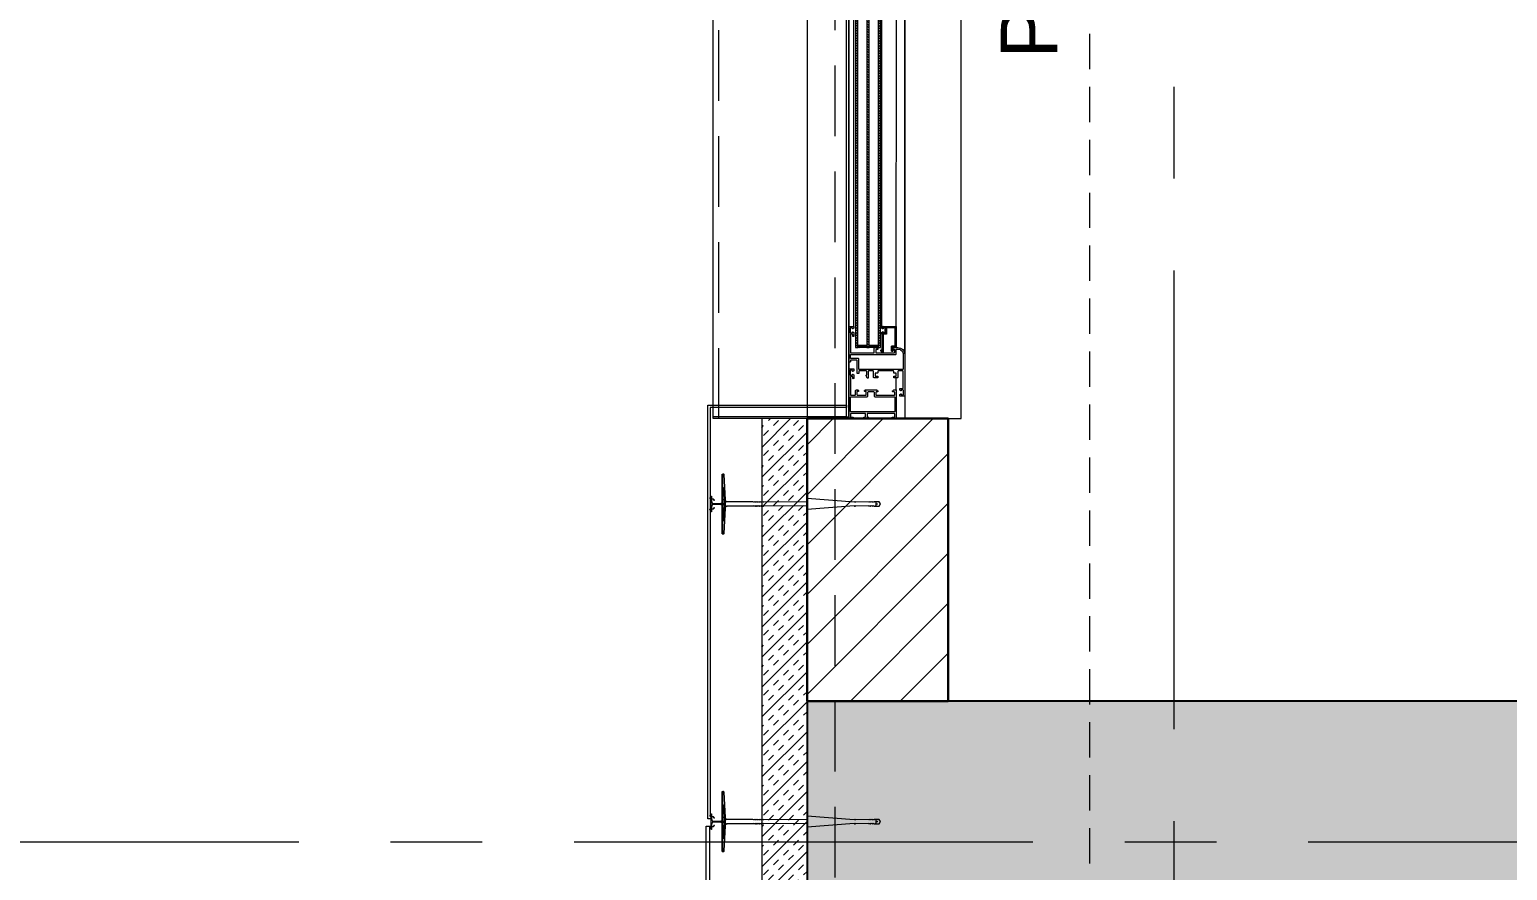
# Model space of a CAD drawing. Header units: centimetres. Extents: x 92587 to 105438, y -55119 to -48334.
# Drawn here: x 94476.5 to 94738.1, y -52827.3 to -52678.5 of the extents above; entities that cross this region are included whole.
import ezdxf

# ---------------------------------------------------------------- set-up
doc = ezdxf.new("R2010")
doc.units = ezdxf.units.CM
doc.header["$LTSCALE"] = 50
doc.header["$MEASUREMENT"] = 0
for name, pattern in [('AUSGEZOGEN', [0]), ('AXES', [2, 1.25, -0.25, 0.25, -0.25]), ('CACHE', [0.375, 0.25, -0.125]), ('CONTINU', [0]), ('CORNER', [20, 0, -20])]:
    doc.linetypes.add(name, pattern=pattern)
doc.layers.get('0').update_dxf_attribs({"color": 8})
for name, color, linetype in [('AXES', 10, 'AXES'), ('BETON COUPE', 3, 'CONTINU'), ('BETON TRAME', 252, 'Continuous'), ('BORD', 5, 'Continuous'), ('TALUS', 2, 'Continuous')]:
    doc.layers.add(name, color=color, linetype=linetype)
for name, color, linetype, lineweight in [('BETON CACHE', 4, 'CACHE', 5), ('CONSOLE ISOL.', 214, 'Continuous', 15), ('EXISTANT BORD', 251, 'Continuous', 60), ('ISOLATION', 252, 'Continuous', 0), ('MACONNERIE COUPE', 7, 'Continuous', 30), ('MACONNERIE HACHURE', 253, 'Continuous', 13), ('WD_Corner', 154, 'Continuous', 5), ('WD_Dowel', 154, 'Continuous', 5), ('WD_Text_Legende', 154, 'AUSGEZOGEN', 5), ('WINDOWS', 21, 'Continuous', 5)]:
    doc.layers.add(name, color=color, linetype=linetype, lineweight=lineweight)
doc.layers.add('WD_Assist1', color=6, linetype='CORNER', lineweight=0, plot=False)
doc.styles.add('GENERATED_STYLE_1', font='arial.ttf')
doc.styles.add('RS_TXT_50', font='arial.ttf', dxfattribs={"height": 12.5})
doc.dimstyles.new('RS_50CM_LINEAIRE', dxfattribs={"dimscale": 5, "dimtxt": 12.5, "dimasz": 1.5, "dimexe": 1, "dimexo": 2.5, "dimgap": 1, "dimtad": 1, "dimdec": 1, "dimrnd": 0.5, "dimdsep": 46, "dimtxsty": 'RS_TXT_50', "dimblk1": 'ARCHTICK', "dimblk2": 'ARCHTICK', "dimsah": 1, "dimcen": 2.5, "dimdle": 1, "dimclrt": 4, "dimadec": 0, "dimazin": 2, "dimtfac": 1, "dimtdec": 1, "dimtix": 1, "dimtmove": 2, "dimatfit": 3, "dimfxl": 1, "dimtolj": 1, "dimtzin": 0, "dimarcsym": 0})

# ---------------------------------------------------------------- blocks, each defined once
blk = doc.blocks.new('A$C1cd8c289')
at = {"layer": 'AXES', "lineweight": 5, "ltscale": 1.3}
for p, q in [((-30, -4150), (-30, -1058.41)), ((3195, -1960), (-1985, -1960))]:
    blk.add_line(p, q, dxfattribs=at)
blk = doc.blocks.new('DRITARE POS 2')
at = {"layer": 'WINDOWS'}
h = blk.add_hatch(dxfattribs=at)
h.set_pattern_fill('ANSI31', color=140, scale=2.5, angle=450)
h.set_pattern_definition([(135, (-46708.9128, -43852.52553), (-0.2209708691, -0.2209708691), [])])
h.paths.add_polyline_path([(-8.71, -100.09), (-8.71, -167.42), (-8.31, -167.42), (-8.31, -100.09)])
h.paths.add_polyline_path([(-6.71, -100.09), (-6.71, -167.42), (-6.31, -167.42), (-6.31, -100.09)])
h.paths.add_polyline_path([(-4.71, -100.09), (-4.71, -167.42), (-4.31, -167.42), (-4.31, -100.09)])
at = {"layer": 'WINDOWS', "transparency": 33554559}
h = blk.add_hatch(dxfattribs=at)
h.set_pattern_fill('ANSI31', color=140, angle=450)
h.set_pattern_definition([(135, (-46708.90849, -43869.52553), (-0.08838834765, -0.08838834765), [])])
h.paths.add_polyline_path([(-6.71, -167.42), (-8.31, -167.42), (-8.31, -167.02), (-6.71, -167.02)])
h.paths.add_polyline_path([(-4.71, -167.42), (-6.31, -167.42), (-6.31, -167.02), (-4.71, -167.02)])
h.paths.add_polyline_path([(-6.71, -100.49), (-8.31, -100.49), (-8.31, -100.09), (-6.71, -100.09)])
h.paths.add_polyline_path([(-4.71, -100.49), (-6.31, -100.49), (-6.31, -100.09), (-4.71, -100.09)])
h = blk.add_hatch(dxfattribs=at)
h.set_pattern_fill('ANSI31', color=256, angle=450)
h.set_pattern_definition([(135, (-46708.71279, -43862.46996), (-0.08838834765, -0.08838834765), [])])
h.paths.add_polyline_path([(-1.72, -167.05, -0.414214), (-1.81, -167.14), (-2.28, -167.14, 0.414214), (-2.37, -167.23), (-2.37, -167.97, 1.835735), (-2.15, -167.82), (-2.15, -167.36), (-1.74, -167.36), (-1.5, -167.42), (-1.5, -163.74, 0.414214), (-1.55, -163.69), (-4.06, -163.69, 0.414214), (-4.12, -163.74), (-4.12, -163.95, 0.250765), (-4.09, -163.99), (-3.92, -164.12, 0.599022), (-3.84, -164.08), (-3.84, -163.95), (-3.46, -163.95), (-3.46, -164.81), (-3.84, -164.81), (-3.84, -164.67, 0.649779), (-3.93, -164.63), (-4.1, -164.76, 0.212283), (-4.12, -164.81), (-4.12, -165.01, 0.414214), (-4.06, -165.07), (-4.02, -165.07), (-4.02, -167.81), (-4.15, -167.81, 0.603122), (-4.23, -167.96), (-3.99, -168.31, 0.737396), (-3.82, -168.26), (-3.82, -165.07), (-3.31, -165.07, 0.414214), (-3.22, -164.97), (-3.22, -163.91), (-1.81, -163.91, -0.414214), (-1.72, -164)])
at = {"layer": 'WINDOWS', "color": 165, "linetype": 'CACHE'}
blk.add_line((-32.9, -180), (-32.9, 0), dxfattribs=at)
at = {"layer": 'WINDOWS'}
for p, q in [((-0.01, -168.52), (0, -98.92)), ((-9.89, -163.72), (-9.89, -103.78)), ((-9, -163.74), (-9, -103.78)), ((-4.11, -103.78), (-4.12, -163.74)), ((-1.5, -163.74), (-1.49, -103.78)), ((-9.9, -171.27), (-9.9, -169.89)), ((-1.5, -175.01), (-1.5, -172.75))]:
    blk.add_line(p, q, dxfattribs=at)
at = {"layer": 'WINDOWS', "color": 165}
for points in [[(-9.9, 0), (-9.9, -180), (-33.9, -180), (-33.9, 0)], [(-10.3, -179.6), (-10.3, -0.4), (-9.9, 0), (-9.9, -180)], [(0, 0), (0, -180), (10, -180), (10, 0)], [(-9.9, -180), (-33.9, -180), (-33.9, -179.6), (-10.3, -179.6)]]:
    blk.add_lwpolyline(points, close=True, dxfattribs=at)
at = {"layer": 'WINDOWS'}
for points in [[(-9.9, -180), (-9.9, 0), (0, 0), (0, -180)], [(-1.78, -178.73), (-1.83, -178.79), (-9.56, -178.79), (-9.62, -178.73), (-9.62, -176.19), (-9.56, -176.14), (-6.63, -176.14), (-6.54, -176.04), (-6.54, -175.3), (-6.44, -175.2), (-5.51, -175.2), (-5.42, -175.3), (-5.42, -176.04), (-5.32, -176.14), (-1.83, -176.14), (-1.78, -176.19)]]:
    blk.add_lwpolyline(points, close=True, dxfattribs=at)
at = {"layer": 'WINDOWS', "color": 140}
for points in [[(-8.71, -100.09), (-8.71, -167.42), (-8.31, -167.42), (-8.31, -100.09)], [(-6.71, -100.09), (-6.71, -167.42), (-6.31, -167.42), (-6.31, -100.09)], [(-4.71, -100.09), (-4.71, -167.42), (-4.31, -167.42), (-4.31, -100.09)], [(-6.71, -167.42), (-8.31, -167.42), (-8.31, -167.02), (-6.71, -167.02)], [(-4.71, -167.42), (-6.31, -167.42), (-6.31, -167.02), (-4.71, -167.02)]]:
    blk.add_lwpolyline(points, close=True, dxfattribs=at)
at = {"layer": 'WINDOWS'}
for points in [[(0, -175.99, -0.414214), (-0.06, -176.04), (-0.84, -176.04, -0.414214), (-0.9, -175.99), (-0.9, -175.78, -0.250765), (-0.88, -175.73), (-0.71, -175.6, -0.599022), (-0.62, -175.65), (-0.62, -175.74, 0.414214), (-0.56, -175.8), (-0.3, -175.8, 0.414214), (-0.25, -175.74), (-0.25, -174.96, 0.414214), (-0.3, -174.9), (-0.56, -174.9, 0.414214), (-0.62, -174.96), (-0.62, -175.05, -0.599022), (-0.71, -175.1), (-0.88, -174.97, -0.250765), (-0.9, -174.92), (-0.9, -174.72, -0.414214), (-0.84, -174.66), (-0.34, -174.66, 0.414214), (-0.28, -174.61), (-0.28, -171.66, 0.414214), (-0.38, -171.56), (-1.12, -171.56, 0.414214), (-1.22, -171.66), (-1.22, -172.68, -0.414214), (-1.31, -172.78), (-1.87, -172.78, -0.414214), (-1.96, -172.68), (-1.96, -172.55, -0.414214), (-1.91, -172.5), (-1.55, -172.5, 0.414214), (-1.5, -172.44), (-1.5, -171.99, 0.414214), (-1.55, -171.94), (-1.91, -171.94, -0.414214), (-1.96, -171.88), (-1.96, -171.62, 0.414214), (-2.02, -171.56), (-4.71, -171.56, 0.414214), (-4.76, -171.62), (-4.76, -171.88, -0.414214), (-4.82, -171.94), (-5.17, -171.94, 0.414214), (-5.23, -171.99), (-5.23, -172.44, 0.414214), (-5.17, -172.5), (-4.82, -172.5, -0.414214), (-4.76, -172.55), (-4.76, -172.68, -0.414214), (-4.86, -172.78), (-5.42, -172.78, -0.414214), (-5.51, -172.68), (-5.51, -171.66, 0.414214), (-5.6, -171.56), (-6.39, -171.56, 0.414214), (-6.48, -171.66), (-6.48, -172.78, -0.809546), (-6.66, -172.81), (-6.85, -172.39, -0.543142), (-6.8, -172.31, 0.414214), (-6.74, -172.25), (-6.74, -171.66, 0.414214), (-6.84, -171.56), (-8.07, -171.56, 0.414214), (-8.12, -171.62), (-8.12, -171.97, -0.414214), (-8.18, -172.03), (-8.35, -172.03, -0.414214), (-8.4, -171.97), (-8.4, -169.75, 0.414214), (-8.5, -169.66), (-9.56, -169.66, 0.414214), (-9.62, -169.71), (-9.62, -169.92, -0.414214), (-9.67, -169.98), (-9.84, -169.98, -0.414214), (-9.9, -169.92), (-9.9, -163.74, -0.414214), (-9.84, -163.69), (-9.06, -163.69, -0.414214), (-9, -163.74), (-9, -163.95, -0.250765), (-9.03, -163.99), (-9.19, -164.12, -0.599022), (-9.28, -164.08), (-9.28, -163.98, 0.414214), (-9.34, -163.93), (-9.6, -163.93, 0.414214), (-9.65, -163.98), (-9.65, -164.77, 0.414214), (-9.6, -164.82), (-9.34, -164.82, 0.414214), (-9.28, -164.77), (-9.28, -164.67, -0.599022), (-9.19, -164.63), (-9.03, -164.76, -0.250765), (-9, -164.81), (-9, -165.38, -0.414214), (-9.06, -165.44), (-9.15, -165.44, -0.414214), (-9.21, -165.38), (-9.21, -165.12, 0.414214), (-9.26, -165.07), (-9.56, -165.07, 0.414214), (-9.62, -165.12), (-9.62, -168.3, 0.414214), (-9.56, -168.35), (-5.47, -168.35, 0.414214), (-5.42, -168.3), (-5.42, -167.47, -0.414214), (-5.36, -167.42), (-4.97, -167.42, -0.198912), (-4.93, -167.44), (-4.78, -167.59, -0.198912), (-4.76, -167.63), (-4.76, -167.7, -0.414214), (-4.82, -167.75), (-5.04, -167.75, 0.414214), (-5.14, -167.85), (-5.14, -168.26, 0.414214), (-5.04, -168.35), (-1.87, -168.35, 0.414214), (-1.78, -168.26), (-1.78, -167.85, 0.414214), (-1.87, -167.75), (-2.09, -167.75, -0.414214), (-2.15, -167.7), (-2.15, -167.63, -0.198912), (-2.13, -167.59), (-1.98, -167.44, -0.198912), (-1.94, -167.42), (-1.22, -167.42, -0.414214), (0, -168.63)], [(-1.74, -167.36), (-2.09, -167.36, 0.414214), (-2.15, -167.42), (-2.15, -167.79, 0.247394), (-2.13, -167.84, -1.657435), (-2.37, -167.97), (-2.37, -167.23, -0.414214), (-2.28, -167.14), (-1.81, -167.14, 0.414214), (-1.72, -167.05), (-1.72, -164, 0.414214), (-1.81, -163.91), (-3.16, -163.91, 0.414214), (-3.22, -163.97), (-3.22, -164.97, -0.414214), (-3.31, -165.07), (-3.76, -165.07, 0.414214), (-3.82, -165.12), (-3.82, -168.26, -0.737396), (-3.99, -168.31), (-4.23, -167.96, -0.603122), (-4.15, -167.81), (-4.08, -167.81, 0.414214), (-4.02, -167.75), (-4.02, -165.07), (-4.06, -165.07, -0.414214), (-4.12, -165.01), (-4.12, -164.81, -0.250765), (-4.09, -164.76), (-3.92, -164.63, -0.599022), (-3.84, -164.67), (-3.84, -164.75, 0.414214), (-3.78, -164.81), (-3.52, -164.81, 0.414214), (-3.46, -164.75), (-3.46, -164, 0.414214), (-3.52, -163.95), (-3.78, -163.95, 0.414214), (-3.84, -164), (-3.84, -164.08, -0.599022), (-3.92, -164.12), (-4.09, -163.99, -0.250765), (-4.12, -163.95), (-4.12, -163.74, -0.414214), (-4.06, -163.69), (-1.55, -163.69, -0.414214), (-1.5, -163.74), (-1.5, -167.36), (-1.5, -167.42), (-1.74, -167.42)], [(-1.5, -167.79, -0.414214), (-1.4, -167.7), (-1.18, -167.7), (-1.18, -167.7, -0.414214), (-0.28, -168.63), (-0.28, -171.23, -0.414214), (-0.34, -171.28), (-8.07, -171.28, -0.414214), (-8.12, -171.23), (-8.12, -169.47, 0.414214), (-8.22, -169.38), (-9.52, -169.38, -0.414214), (-9.62, -169.29), (-9.62, -168.73, -0.414214), (-9.52, -168.63), (-1.59, -168.63, 0.414214), (-1.5, -168.54)], [(-7.08, -175), (-7.02, -174.94, -0.198912), (-6.98, -174.92), (-4.97, -174.92, -0.198912), (-4.93, -174.94), (-4.78, -175.09, -0.198912), (-4.76, -175.13), (-4.76, -175.2, -0.414214), (-4.82, -175.26), (-5.01, -175.26, 0.340481), (-5.14, -175.35), (-5.14, -175.76, 0.414214), (-5.04, -175.86), (-1.87, -175.86, 0.414214), (-1.78, -175.76), (-1.78, -175.35, 0.414214), (-1.87, -175.26), (-2.09, -175.26, -0.414214), (-2.15, -175.2), (-2.15, -175.13, -0.198912), (-2.13, -175.09), (-1.98, -174.94, -0.198912), (-1.94, -174.92), (-1.55, -174.92, -0.414214), (-1.5, -174.98), (-1.5, -179.94, -0.414214), (-1.55, -180), (-2.13, -180, -0.322823), (-2.19, -179.96), (-2.24, -179.79, -0.511918), (-2.19, -179.72), (-1.87, -179.72, 0.414214), (-1.78, -179.63), (-1.78, -179.16, 0.414214), (-1.87, -179.07), (-6.57, -179.07, 0.414214), (-6.67, -179.16), (-6.67, -179.63, 0.414214), (-6.57, -179.72), (-6.44, -179.72, -0.511918), (-6.39, -179.79), (-6.45, -179.96, -0.322823), (-6.5, -180), (-7.12, -180, -0.322823), (-7.17, -179.96), (-7.23, -179.79, -0.511918), (-7.17, -179.72), (-7.04, -179.72, 0.414214), (-6.95, -179.63), (-6.95, -179.16, 0.414214), (-7.04, -179.07), (-9.52, -179.07, 0.414214), (-9.62, -179.16), (-9.62, -179.63, 0.414214), (-9.52, -179.72), (-9.21, -179.72, -0.511918), (-9.15, -179.79), (-9.21, -179.96, -0.322823), (-9.26, -180), (-9.84, -180, -0.414214), (-9.9, -179.94), (-9.9, -171.25, -0.414214), (-9.84, -171.19), (-9.06, -171.19, -0.414214), (-9, -171.25), (-9, -171.49, -0.250765), (-9.03, -171.53), (-9.19, -171.65, -0.599022), (-9.28, -171.6), (-9.28, -171.49, 0.414214), (-9.34, -171.43), (-9.6, -171.43, 0.414214), (-9.65, -171.49), (-9.65, -172.27, 0.414214), (-9.6, -172.33), (-9.34, -172.33, 0.414214), (-9.28, -172.27), (-9.28, -172.2, -0.599022), (-9.19, -172.15), (-9.03, -172.26, -0.250765), (-9, -172.31), (-9, -172.84, -1), (-9.21, -172.84), (-9.21, -172.63, 0.414214), (-9.26, -172.57), (-9.56, -172.57, 0.414214), (-9.62, -172.63), (-9.62, -175.8, 0.414214), (-9.56, -175.86), (-8.83, -175.86, 0.414214), (-8.74, -175.76), (-8.74, -175.11, -0.414214), (-8.55, -174.92), (-8.3, -174.92, -0.198912), (-8.26, -174.94), (-8.2, -175, -0.198912), (-8.18, -175.04), (-8.18, -175.15, -0.414214), (-8.24, -175.2), (-8.4, -175.2, 0.414214), (-8.46, -175.26), (-8.46, -175.76, 0.414214), (-8.37, -175.86), (-6.91, -175.86, 0.414214), (-6.82, -175.76), (-6.82, -175.26, 0.414214), (-6.87, -175.2), (-7.04, -175.2, -0.414214), (-7.1, -175.15), (-7.1, -175.04, -0.198912)]]:
    blk.add_lwpolyline(points, format="xyb", close=True, dxfattribs=at)
at = {"layer": 'WINDOWS', "color": 165, "insert": (27.15, -116.22), "char_height": 10, "attachment_point": 7, "rotation": 90, "style": 'GENERATED_STYLE_1'}
blk.add_mtext('\\A1;\\pxt0;P{\\H0.6x;neto}= 0', dxfattribs=at)
blk = doc.blocks.new('ankeri')
at = {"layer": 'WD_Assist1'}
for p, q in [((-2.22, 5.3), (-2.32, 5.2)), ((-2, 5.3), (-2.22, 5.3)), ((-2, -5.3), (-2, 5.3)), ((-2.32, 5.2), (-2.54, 0.59)), ((-29.75, 0.39), (-30, 0)), ((-30, 0), (-29.75, -0.39)), ((-2.76, 0.39), (-29.75, 0.39)), ((-2.54, 0.59), (-2.76, 0.39)), ((-29.75, -0.39), (-2.76, -0.39)), ((-2.76, -0.39), (-2.54, -0.59)), ((-2.54, -0.59), (-2.32, -5.2)), ((-2.32, -5.2), (-2.22, -5.3)), ((-2.22, -5.3), (-2, -5.3))]:
    blk.add_line(p, q, dxfattribs=at)
at = {"layer": 'WD_Corner', "lineweight": 5}
blk.add_lwpolyline([(-2, 0.1), (-1.85, 0.1, -1), (-1.75, 0.1), (-0.25, 0.1, 0.185242), (-0.1, 0.55), (-0.1, 0.72), (-0.15, 0.73), (-0.15, 0.74), (-0.1, 0.75), (-0.1, 0.85), (-0.3, 0.85), (-0.3, 0.8), (-0.32, 0.8), (-0.33, 0.85), (-0.38, 0.85), (-0.5, 0.73), (-0.47, 0.68), (-0.48, 0.68), (-0.53, 0.7), (-0.54, 0.69), (-0.51, 0.65), (-0.54, 0.62), (-0.61, 0.69), (-0.4, 0.9), (-0.1, 0.9), (-0.1, 1.4), (0, 1.4), (0.05, 1.2), (0, 1.2), (0.05, 1.1), (0, 1.1), (0.25, 1), (0, 1), (0, -1), (0.25, -1), (0, -1.1), (0.05, -1.1), (0, -1.2), (0.05, -1.2), (0, -1.4), (-0.1, -1.4), (-0.1, -0.9), (-0.4, -0.9), (-0.61, -0.69), (-0.54, -0.62), (-0.51, -0.65), (-0.54, -0.69), (-0.53, -0.7), (-0.48, -0.68), (-0.47, -0.68), (-0.5, -0.73), (-0.38, -0.85), (-0.33, -0.85), (-0.32, -0.8), (-0.3, -0.8), (-0.3, -0.85), (-0.1, -0.85), (-0.1, -0.75), (-0.15, -0.74), (-0.15, -0.73), (-0.1, -0.72), (-0.1, -0.55, 0.185242), (-0.25, -0.1), (-1.75, -0.1, -1), (-1.85, -0.1), (-2, -0.1)], format="xyb", close=True, dxfattribs=at)
at = {"layer": 'WD_Dowel'}
for p, q in [((-2, 5.3), (-2.22, 5.3)), ((-2.11, 5.3), (-2.11, -5.3)), ((-2, 5.3), (-2, -5.3)), ((-2.32, 5.2), (-2.54, 0.74)), ((-2.11, 2.94), (-2.32, 2.94)), ((-2.32, 2.94), (-2.32, 0.74)), ((-29.75, 0.39), (-30, 0)), ((-30, 0), (-29.75, -0.39)), ((-28.88, 0.39), (-29.75, 0.39)), ((-29.47, 0.05), (-29.25, 0.09)), ((-29.47, 0.05), (-29.47, -0.05)), ((-29.25, 0.29), (-29.04, 0.37)), ((-29.25, 0.29), (-29.25, -0.29)), ((-28.88, 0.39), (-29.04, 0.34)), ((-29.04, 0.34), (-29.04, 0.37)), ((-28.82, 0.39), (-28.88, 0.39)), ((-28.82, 0.39), (-28.82, 0.34)), ((-28.82, 0.34), (-28.66, 0.39)), ((-28.61, 0.39), (-28.66, 0.39)), ((-28.61, 0.39), (-28.66, 0.39)), ((-28.61, 0.39), (-28.61, 0.34)), ((-28.61, 0.34), (-28.44, 0.39)), ((-28.39, 0.39), (-28.44, 0.39)), ((-28.39, 0.39), (-28.39, 0.34)), ((-28.39, 0.34), (-28.23, 0.39)), ((-28.17, 0.39), (-28.23, 0.39)), ((-28.17, 0.39), (-28.17, 0.34)), ((-28.17, 0.34), (-28.01, 0.39)), ((-27.96, 0.39), (-28.01, 0.39)), ((-27.96, 0.39), (-27.96, 0.34)), ((-27.96, 0.34), (-25.61, 0.39)), ((-25.56, 0.39), (-25.61, 0.39)), ((-25.56, 0.39), (-25.56, 0.34)), ((-25.56, 0.34), (-25.4, 0.39)), ((-25.34, 0.39), (-25.4, 0.39)), ((-25.34, 0.34), (-17.05, 0.99)), ((-25.34, 0.39), (-25.34, 0.34)), ((-17, 0.99), (-17.05, 0.99)), ((-17, 0.99), (-17, 0.34)), ((-17, 0.34), (-9.36, 0.39)), ((-9.3, 0.39), (-9.36, 0.39)), ((-9.3, 0.39), (-9.3, 0.34)), ((-9.3, 0.34), (-9.14, 0.39)), ((-9.09, 0.39), (-9.14, 0.39)), ((-9.09, 0.39), (-9.09, 0.34)), ((-9.09, 0.34), (-8.93, 0.39)), ((-8.87, 0.39), (-8.93, 0.39)), ((-8.87, 0.39), (-8.87, 0.34)), ((-8.87, 0.34), (-8.71, 0.39)), ((-8.66, 0.39), (-8.71, 0.39)), ((-8.66, 0.39), (-8.66, 0.34)), ((-8.66, 0.34), (-8.5, 0.39)), ((-8.44, 0.39), (-8.5, 0.39)), ((-8.44, 0.39), (-8.44, 0.34)), ((-8.44, 0.34), (-8.28, 0.39)), ((-8.23, 0.39), (-8.28, 0.39)), ((-8.23, 0.39), (-8.23, 0.34)), ((-8.23, 0.34), (-8.06, 0.39)), ((-8.01, 0.39), (-8.06, 0.39)), ((-8.01, 0.39), (-8.01, 0.34)), ((-8.01, 0.34), (-7.85, 0.39)), ((-7.79, 0.39), (-7.85, 0.39)), ((-7.79, 0.39), (-7.79, 0.34)), ((-7.79, 0.34), (-7.63, 0.39)), ((-7.58, 0.39), (-7.63, 0.39)), ((-7.58, 0.39), (-7.58, 0.34)), ((-7.58, 0.34), (-7.42, 0.39)), ((-7.42, 0.39), (-2.76, 0.39)), ((-2.54, 0.74), (-2.54, -0.74)), ((-2.54, 0.74), (-2.11, 0.74)), ((-2.11, 0.1), (-2.54, 0.1)), ((-2.32, 0.1), (-2.32, 0.74)), ((-29.75, -0.39), (-28.88, -0.39)), ((-29.25, -0.1), (-29.47, -0.05)), ((-29.25, -0.29), (-29.04, -0.37)), ((-29.04, -0.37), (-29.04, -0.34)), ((-29.04, -0.34), (-28.88, -0.39)), ((-28.82, -0.39), (-28.88, -0.39)), ((-28.82, -0.39), (-28.82, -0.34)), ((-28.82, -0.34), (-28.66, -0.39)), ((-28.61, -0.39), (-28.66, -0.39)), ((-28.61, -0.39), (-28.61, -0.34)), ((-28.61, -0.34), (-28.44, -0.39)), ((-28.39, -0.39), (-28.44, -0.39)), ((-28.39, -0.39), (-28.39, -0.34)), ((-28.39, -0.34), (-28.23, -0.39)), ((-28.17, -0.39), (-28.23, -0.39)), ((-28.17, -0.39), (-28.17, -0.34)), ((-28.17, -0.34), (-28.01, -0.39)), ((-27.96, -0.39), (-28.01, -0.39)), ((-27.96, -0.39), (-27.96, -0.34)), ((-27.96, -0.34), (-25.61, -0.39)), ((-25.56, -0.39), (-25.61, -0.39)), ((-25.56, -0.39), (-25.56, -0.34)), ((-25.56, -0.34), (-25.4, -0.39)), ((-25.34, -0.39), (-25.4, -0.39)), ((-25.34, -0.39), (-25.34, -0.34)), ((-25.34, -0.34), (-17.05, -0.99)), ((-17, -0.99), (-17.05, -0.99)), ((-17, -0.99), (-17, -0.34)), ((-17, -0.34), (-9.36, -0.39)), ((-9.3, -0.39), (-9.36, -0.39)), ((-9.3, -0.39), (-9.3, -0.34)), ((-9.3, -0.34), (-9.14, -0.39)), ((-9.09, -0.39), (-9.14, -0.39)), ((-9.09, -0.39), (-9.09, -0.34)), ((-9.09, -0.34), (-8.93, -0.39)), ((-8.87, -0.39), (-8.93, -0.39)), ((-8.87, -0.39), (-8.87, -0.34)), ((-8.87, -0.34), (-8.71, -0.39)), ((-8.66, -0.39), (-8.71, -0.39)), ((-8.66, -0.39), (-8.66, -0.34)), ((-8.66, -0.34), (-8.5, -0.39)), ((-8.44, -0.39), (-8.5, -0.39)), ((-8.44, -0.39), (-8.44, -0.34)), ((-8.44, -0.34), (-8.28, -0.39)), ((-8.23, -0.39), (-8.28, -0.39)), ((-8.23, -0.39), (-8.23, -0.34)), ((-8.23, -0.34), (-8.06, -0.39)), ((-8.01, -0.39), (-8.06, -0.39)), ((-8.01, -0.39), (-8.01, -0.34)), ((-8.01, -0.34), (-7.85, -0.39)), ((-7.79, -0.39), (-7.85, -0.39)), ((-7.79, -0.39), (-7.79, -0.34)), ((-7.79, -0.34), (-7.63, -0.39)), ((-7.58, -0.39), (-7.63, -0.39)), ((-7.58, -0.39), (-7.58, -0.34)), ((-7.58, -0.34), (-7.42, -0.39)), ((-7.42, -0.39), (-2.76, -0.39)), ((-2.11, -0.1), (-2.54, -0.1)), ((-2.54, -0.74), (-2.11, -0.74)), ((-2.54, -0.74), (-2.32, -5.2)), ((-2.32, -0.74), (-2.32, -0.1)), ((-2.22, -2.94), (-2.32, -0.74)), ((-2.11, -2.94), (-2.22, -2.94)), ((-2, -5.3), (-2.22, -5.3))]:
    blk.add_line(p, q, dxfattribs=at)
for centre, major_axis, start_param, end_param in [((-2.22, 5.2), (0.108, 0), 1.570796, 3.141593), ((-2.76, 0.59), (0.216, 0), -1.570795, 0), ((-2.76, -0.59), (-0.216, 0), 3.141593, 4.712389), ((-2.22, -5.2), (0.108, 0), 3.141593, 4.712389)]:
    blk.add_ellipse(centre, major_axis=major_axis, ratio=0.909091, start_param=start_param, end_param=end_param, dxfattribs=at)
blk = doc.blocks.new('_ArchTick')
at = {"color": 0, "linetype": 'ByBlock', "const_width": 0.15}
blk.add_lwpolyline([(-0.5, -0.5), (0.5, 0.5)], dxfattribs=at)
blk = doc.blocks.new('*D2862')
at = {"layer": 'Defpoints', "color": 0, "ltscale": 0.5, "transparency": 16777216}
for p in [(94972.14, -52495.36), (94614.11, -52797.36), (94972.14, -52895.71)]:
    blk.add_point(p, dxfattribs=at)
at = {"layer": 'TALUS', "color": 0, "lineweight": -2, "ltscale": 0.5, "transparency": 16777216}
for p, q in [((94972.14, -52507.86), (94972.14, -52900.71)), ((94614.11, -52809.86), (94614.11, -52900.71)), ((94609.11, -52895.71), (94977.14, -52895.71))]:
    blk.add_line(p, q, dxfattribs=at)
at = {"layer": 'TALUS', "color": 0, "lineweight": -2, "ltscale": 0.5, "transparency": 16777216, "xscale": 7.5, "yscale": 7.5, "zscale": 7.5, "rotation": 180}
blk.add_blockref('_ArchTick', (94614.11, -52895.71), dxfattribs=at)
at = {"layer": 'TALUS', "color": 0, "lineweight": -2, "ltscale": 0.5, "transparency": 16777216, "xscale": 7.5, "yscale": 7.5, "zscale": 7.5}
blk.add_blockref('_ArchTick', (94972.14, -52895.71), dxfattribs=at)
at = {"layer": 'TALUS', "color": 4, "ltscale": 0.5, "transparency": 16777216, "insert": (94793.13, -52884.33), "char_height": 12.5, "attachment_point": 5, "style": 'RS_TXT_50'}
blk.add_mtext('\\A1;358', dxfattribs=at)

msp = doc.modelspace()

# ---------------------------------------------------------------- hatches: boundary and pattern name
at = {"layer": 'BETON TRAME', "transparency": 33554559}
h = msp.add_hatch(color=256, dxfattribs=at)
h.dxf.hatch_style = 1
h.paths.add_polyline_path([(95944.11, -52797.36), (95979.11, -52797.36), (95979.11, -53447.36), (95944.11, -53447.36), (95944.11, -53272.36), (95484.11, -53272.36), (95484.11, -53447.36), (95449.11, -53447.36), (95449.11, -52797.36), (95484.11, -52797.36), (95484.11, -53232.36), (95694.11, -53232.36), (95694.11, -52902.36), (95734.11, -52902.36), (95734.11, -53232.36), (95944.11, -53232.36)])
h.paths.add_polyline_path([(96814.11, -54122.36), (96814.11, -54072.36), (96679.11, -54072.36), (96679.11, -54122.36)])
h.paths.add_polyline_path([(96079.11, -54122.36), (96079.11, -54072.36), (95944.11, -54072.36), (95944.11, -54122.36)])
h.paths.add_polyline_path([(95484.11, -54122.36), (95484.11, -54072.36), (95349.11, -54072.36), (95349.11, -54122.36)])
h.paths.add_polyline_path([(94749.11, -54122.36), (94749.11, -54072.36), (94614.11, -54072.36), (94614.11, -54122.36)])
h.paths.add_polyline_path([(94749.11, -53447.36), (94749.11, -53397.36), (94614.11, -53397.36), (94614.11, -53447.36)])
h.paths.add_polyline_path([(96814.11, -53447.36), (96814.11, -53397.36), (96679.11, -53397.36), (96679.11, -53447.36)])
h.paths.add_polyline_path([(96814.11, -52847.36), (96814.11, -52797.36), (96679.11, -52797.36), (96679.11, -52847.36)])
h.paths.add_polyline_path([(94749.11, -52847.36), (94749.11, -52797.36), (94614.11, -52797.36), (94614.11, -52847.36)])
h.paths.add_polyline_path([(94749.11, -52107.36), (94749.11, -52057.36), (94614.11, -52057.36), (94614.11, -52107.36)])
h.paths.add_polyline_path([(96679.11, -52057.36), (96679.11, -52107.36), (96814.11, -52107.36), (96814.11, -52057.36)])
h.paths.add_polyline_path([(95984.11, -52107.36), (95984.11, -52057.36), (95874.11, -52057.36), (95874.11, -52107.36)])
h.paths.add_polyline_path([(95554.11, -52107.36), (95554.11, -52057.36), (95444.11, -52057.36), (95444.11, -52107.36)])
h.paths.add_polyline_path([(95579.11, -52057.36), (95554.11, -52057.36), (95554.11, -52562.36), (95579.11, -52562.36)])
h.paths.add_polyline_path([(95874.11, -52057.36), (95849.11, -52057.36), (95849.11, -52562.36), (95874.11, -52562.36)])
at = {"layer": 'ISOLATION', "transparency": 33554687}
h = msp.add_hatch(dxfattribs=at)
h.set_pattern_fill('INSUL', color=256, scale=10, angle=45)
h.set_pattern_definition([(45, (95325.019, -52616.9036), (-2.65165, 2.65165), []), (45, (95324.1353, -52616.0197), (-2.65165, 2.65165), [1.25, -1.25]), (45, (95323.2514, -52615.136), (-2.65165, 2.65165), [1.25, -1.25])])
h.paths.add_polyline_path([(94606.11, -52747.36), (94606.11, -52855.36), (94716.11, -52855.36), (94716.11, -52902.25), (94724.11, -52902.25), (94724.11, -52847.36), (94614.11, -52847.36), (94614.11, -52747.36)])
at = {"layer": 'MACONNERIE HACHURE'}
h = msp.add_hatch(dxfattribs=at)
h.set_pattern_fill('ANSI31', color=256, scale=50, style=0)
h.set_pattern_definition([(45, (845.911, 6550.742), (-4.41941738, 4.41941738), [])])
h.paths.add_polyline_path([(96464.11, -53567.36), (96464.11, -53736.36), (96392.11, -53736.36), (96392.11, -53757.36), (96414.11, -53757.36), (96414.11, -53762.36), (96234.11, -53762.36), (96234.11, -53750.36), (96284.11, -53750.36), (96284.11, -53577.36), (96306.11, -53577.36), (96306.11, -53589.36), (96296.11, -53589.36), (96296.11, -53750.36), (96387.11, -53750.36), (96387.11, -53731.36), (96444.11, -53731.36), (96444.11, -53589.36), (96388.11, -53589.36), (96388.11, -53577.36), (96452.11, -53577.36), (96452.11, -53567.36)])
h.paths.add_polyline_path([(95894.28, -52902.36), (95944.11, -52902.36), (95944.11, -52942.36), (95894.28, -52942.36)])
h.paths.add_polyline_path([(95734.11, -52902.36), (95774.11, -52902.36), (95774.11, -52942.36), (95734.11, -52942.36)])
h.paths.add_polyline_path([(95874.11, -52547.36), (95964.11, -52547.36), (95964.11, -52607.36), (96117.11, -52607.36), (96117.11, -52547.36), (96129.11, -52547.36), (96129.11, -52667.36), (96109.11, -52667.36), (96109.11, -52632.36), (95944.11, -52632.36), (95944.11, -52583.36), (95874.11, -52583.36), (95874.11, -52632.36), (95839.11, -52632.36), (95839.11, -52612.36), (95849.11, -52612.36), (95849.11, -52562.36), (95874.11, -52562.36), (95874.11, -52578.36), (95944.11, -52578.36), (95944.11, -52552.36), (95874.11, -52552.36)])
h.paths.add_polyline_path([(96444.11, -54162.36), (96344.11, -54162.36), (96344.11, -54187.36), (96444.11, -54187.36)])
h.paths.add_polyline_path([(96679.11, -52154.25), (96704.11, -52154.25), (96704.11, -52107.36), (96679.11, -52107.36)])
h.paths.add_polyline_path([(96679.11, -54052.36), (96704.11, -54052.36), (96704.11, -54072.36), (96679.11, -54072.36)])
h.paths.add_polyline_path([(95996.61, -52902.36), (95979.11, -52902.36), (95979.11, -52922.36), (95996.61, -52922.36)])
h.paths.add_polyline_path([(96319.11, -52789.36), (96329.11, -52789.36), (96329.11, -52777.36), (96289.11, -52777.36), (96289.11, -52789.36), (96299.11, -52789.36), (96299.11, -53107.36), (96129.11, -53107.36), (96129.11, -52789.36), (96207.12, -52789.36), (96207.12, -52777.36), (96129.11, -52777.36), (96129.11, -52767.36), (96109.11, -52767.36), (96109.11, -52902.36), (96096.61, -52902.36), (96096.61, -52922.36), (96109.11, -52922.36), (96109.11, -53137.36), (96130.11, -53137.36), (96130.11, -53467.36), (96228.12, -53467.36), (96228.12, -53455.36), (96150.11, -53455.36), (96150.11, -53137.36), (96320.11, -53137.36), (96320.11, -53455.36), (96310.11, -53455.36), (96310.11, -53467.36), (96350.11, -53467.36), (96350.11, -53455.36), (96340.11, -53455.36), (96340.11, -53137.36), (96679.11, -53137.36), (96679.11, -53182.36), (96704.11, -53182.36), (96704.11, -53132.36), (96814.11, -53132.36), (96814.11, -53112.36), (96704.11, -53112.36), (96704.11, -53062.36), (96679.11, -53062.36), (96679.11, -53107.36), (96319.11, -53107.36)])
h.paths.add_polyline_path([(96487.11, -53762.36), (96487.11, -53742.36), (96789.11, -53742.36), (96789.11, -53677.36), (96814.11, -53677.36), (96814.11, -53767.36), (96704.11, -53767.36), (96704.11, -53782.36), (96679.11, -53782.36), (96679.11, -53762.36)])
h.paths.add_polyline_path([(96044.11, -53859.36), (96019.11, -53859.36), (96019.11, -53581.36), (95967.11, -53581.36), (95967.11, -53559.36), (95979.11, -53559.36), (95979.11, -53569.36), (96104.11, -53569.36), (96104.11, -53581.36), (96044.11, -53581.36)])
h.paths.add_polyline_path([(96019.11, -53932.36), (96019.11, -53952.36), (95969.11, -53952.36), (95969.11, -54072.36), (95944.11, -54072.36), (95944.11, -53957.36), (95926.61, -53957.36), (95926.61, -53932.36)])
h.paths.add_polyline_path([(96679.11, -54122.36), (96679.11, -54162.36), (96624.11, -54162.36), (96624.11, -54187.36), (96704.11, -54187.36), (96704.11, -54122.36)])
h.paths.add_polyline_path([(96104.11, -54162.36), (96164.11, -54162.36), (96164.11, -54187.36), (96079.11, -54187.36), (96079.11, -54122.36), (96079.11, -54122.36), (96079.11, -54072.36), (96104.11, -54072.36)])
h.paths.add_polyline_path([(96679.11, -52482.36), (96679.11, -52424.25), (96704.11, -52424.25), (96704.11, -52477.36), (96814.11, -52477.36), (96814.11, -52567.36), (96789.11, -52567.36), (96789.11, -52502.36), (96456.11, -52502.36), (96456.11, -52675.36), (96444.11, -52675.36), (96444.11, -52667.36), (96388.11, -52667.36), (96388.11, -52655.36), (96444.11, -52655.36), (96444.11, -52507.36), (96296.11, -52507.36), (96296.11, -52655.36), (96306.11, -52655.36), (96306.11, -52667.36), (96284.11, -52667.36), (96284.11, -52494.36), (96234.24, -52494.36), (96234.24, -52482.36)])
h.paths.add_polyline_path([(96444.11, -52809.36), (96444.11, -52789.36), (96421.11, -52789.36), (96421.11, -52777.36), (96444.11, -52777.36), (96444.11, -52767.36), (96456.11, -52767.36), (96456.11, -52797.36), (96679.11, -52797.36), (96679.11, -52809.36)], flags=17)
h.paths.add_polyline_path([(96464.11, -53447.36), (96679.11, -53447.36), (96679.11, -53435.36), (96452.11, -53435.36), (96452.11, -53455.36), (96442.11, -53455.36), (96442.11, -53467.36), (96452.11, -53467.36), (96452.11, -53475.36), (96464.11, -53475.36)])
h.paths.add_polyline_path([(95879.11, -53447.36), (95879.11, -53459.36), (95967.11, -53459.36), (95967.11, -53467.36), (95979.11, -53467.36), (95979.11, -53447.36)])
h.paths.add_polyline_path([(96789.11, -52797.36), (96814.11, -52797.36), (96814.11, -52747.36), (96789.11, -52747.36)])
h.paths.add_polyline_path([(96789.11, -53447.36), (96814.11, -53447.36), (96814.11, -53497.36), (96789.11, -53497.36)])
h.paths.add_polyline_path([(96679.11, -52847.36), (96704.11, -52847.36), (96704.11, -52902.25), (96679.11, -52902.25)], flags=17)
h.paths.add_polyline_path([(96679.11, -53397.36), (96704.11, -53397.36), (96704.11, -53342.47), (96679.11, -53342.47)], flags=17)
h.paths.add_polyline_path([(95533.94, -52902.36), (95484.11, -52902.36), (95484.11, -52942.36), (95533.94, -52942.36)])
h.paths.add_polyline_path([(95694.11, -52902.36), (95654.11, -52902.36), (95654.11, -52942.36), (95694.11, -52942.36)])
h.paths.add_polyline_path([(95849.11, -52082.36), (95829.11, -52082.36), (95829.11, -52057.36), (95849.11, -52057.36)])
h.paths.add_polyline_path([(96164.11, -52082.36), (96164.11, -52057.36), (95984.11, -52057.36), (95984.11, -52082.36)])
h.paths.add_polyline_path([(95554.11, -52547.36), (95464.11, -52547.36), (95464.11, -52607.36), (95311.11, -52607.36), (95311.11, -52547.36), (95299.11, -52547.36), (95299.11, -52667.36), (95319.11, -52667.36), (95319.11, -52632.36), (95484.11, -52632.36), (95484.11, -52583.36), (95554.11, -52583.36), (95554.11, -52632.36), (95739.11, -52632.36), (95739.11, -52612.36), (95579.11, -52612.36), (95579.11, -52562.36), (95554.11, -52562.36), (95554.11, -52578.36), (95484.11, -52578.36), (95484.11, -52552.36), (95554.11, -52552.36)])
h.paths.add_polyline_path([(94984.11, -54162.36), (95084.11, -54162.36), (95084.11, -54187.36), (94984.11, -54187.36)])
h.paths.add_polyline_path([(94749.11, -52154.25), (94724.11, -52154.25), (94724.11, -52107.36), (94749.11, -52107.36)])
h.paths.add_polyline_path([(94749.11, -54052.36), (94724.11, -54052.36), (94724.11, -54072.36), (94749.11, -54072.36)])
h.paths.add_polyline_path([(95431.61, -52902.36), (95449.11, -52902.36), (95449.11, -52922.36), (95431.61, -52922.36)])
h.paths.add_polyline_path([(95729.11, -53932.36), (95746.61, -53932.36), (95746.61, -53957.36), (95729.11, -53957.36), (95729.11, -54122.36), (95699.11, -54122.36), (95699.11, -53957.36), (95681.5, -53957.36), (95681.5, -53932.36), (95699.11, -53932.36), (95699.11, -53459.36), (95631.11, -53459.36), (95631.11, -53447.36), (95699.11, -53447.36), (95699.11, -53272.36), (95729.11, -53272.36), (95729.11, -53447.36), (95797.11, -53447.36), (95797.11, -53459.36), (95729.11, -53459.36)])
h.paths.add_polyline_path([(95109.11, -52789.36), (95099.11, -52789.36), (95099.11, -52777.36), (95139.11, -52777.36), (95139.11, -52789.36), (95129.11, -52789.36), (95129.11, -53107.36), (95299.11, -53107.36), (95299.11, -52789.36), (95221.1, -52789.36), (95221.1, -52777.36), (95299.11, -52777.36), (95299.11, -52767.36), (95319.11, -52767.36), (95319.11, -52902.36), (95331.61, -52902.36), (95331.61, -52922.36), (95319.11, -52922.36), (95319.11, -53137.36), (95298.11, -53137.36), (95298.11, -53467.36), (95200.1, -53467.36), (95200.1, -53455.36), (95278.11, -53455.36), (95278.11, -53137.36), (95108.11, -53137.36), (95108.11, -53455.36), (95118.11, -53455.36), (95118.11, -53467.36), (95078.11, -53467.36), (95078.11, -53455.36), (95088.11, -53455.36), (95088.11, -53137.36), (94749.11, -53137.36), (94749.11, -53182.36), (94724.11, -53182.36), (94724.11, -53132.36), (94614.11, -53132.36), (94614.11, -53112.36), (94724.11, -53112.36), (94724.11, -53062.36), (94749.11, -53062.36), (94749.11, -53107.36), (95109.11, -53107.36)])
h.paths.add_polyline_path([(94964.11, -53736.36), (95036.11, -53736.36), (95036.11, -53757.36), (95014.11, -53757.36), (95014.11, -53762.36), (95194.11, -53762.36), (95194.11, -53750.36), (95144.11, -53750.36), (95144.11, -53577.36), (95122.11, -53577.36), (95122.11, -53589.36), (95132.11, -53589.36), (95132.11, -53750.36), (95041.11, -53750.36), (95041.11, -53731.36), (94984.11, -53731.36), (94984.11, -53589.36), (95040.11, -53589.36), (95040.11, -53577.36), (94976.11, -53577.36), (94976.11, -53567.36), (94964.11, -53567.36)])
h.paths.add_polyline_path([(94941.11, -53762.36), (94941.11, -53742.36), (94639.11, -53742.36), (94639.11, -53677.36), (94614.11, -53677.36), (94614.11, -53767.36), (94724.11, -53767.36), (94724.11, -53782.36), (94749.11, -53782.36), (94749.11, -53762.36)])
h.paths.add_polyline_path([(95384.11, -53859.36), (95409.11, -53859.36), (95409.11, -53581.36), (95461.11, -53581.36), (95461.11, -53559.36), (95449.11, -53559.36), (95449.11, -53569.36), (95324.11, -53569.36), (95324.11, -53581.36), (95384.11, -53581.36)])
h.paths.add_polyline_path([(95409.11, -53932.36), (95409.11, -53952.36), (95459.11, -53952.36), (95459.11, -54072.36), (95484.11, -54072.36), (95484.11, -53957.36), (95501.61, -53957.36), (95501.61, -53932.36)])
h.paths.add_polyline_path([(94749.11, -54122.36), (94749.11, -54162.36), (94804.11, -54162.36), (94804.11, -54187.36), (94724.11, -54187.36), (94724.11, -54122.36)])
h.paths.add_polyline_path([(95324.11, -54162.36), (95264.11, -54162.36), (95264.11, -54187.36), (95349.11, -54187.36), (95349.11, -54122.36), (95349.11, -54122.36), (95349.11, -54072.36), (95324.11, -54072.36)])
h.paths.add_polyline_path([(96679.11, -52082.36), (96624.11, -52082.36), (96624.11, -52057.36), (96679.11, -52057.36)])
h.paths.add_polyline_path([(96444.11, -52082.36), (96444.11, -52057.36), (96344.11, -52057.36), (96344.11, -52082.36)])
h.paths.add_polyline_path([(95729.11, -52082.36), (95579.11, -52082.36), (95579.11, -52057.36), (95729.11, -52057.36)])
h.paths.add_polyline_path([(95444.11, -52082.36), (94749.11, -52082.36), (94749.11, -52057.36), (95444.11, -52057.36)])
h.paths.add_polyline_path([(94749.11, -52482.36), (94749.11, -52424.25), (94724.11, -52424.25), (94724.11, -52477.36), (94614.11, -52477.36), (94614.11, -52567.36), (94639.11, -52567.36), (94639.11, -52502.36), (94972.11, -52502.36), (94972.11, -52675.36), (94984.11, -52675.36), (94984.11, -52667.36), (95040.11, -52667.36), (95040.11, -52655.36), (94984.11, -52655.36), (94984.11, -52507.36), (95132.11, -52507.36), (95132.11, -52655.36), (95122.11, -52655.36), (95122.11, -52667.36), (95144.11, -52667.36), (95144.11, -52494.36), (95193.98, -52494.36), (95193.98, -52482.36)])
h.paths.add_polyline_path([(94984.11, -52809.36), (94984.11, -52789.36), (95007.11, -52789.36), (95007.11, -52777.36), (94984.11, -52777.36), (94984.11, -52767.36), (94972.11, -52767.36), (94972.11, -52797.36), (94749.11, -52797.36), (94749.11, -52809.36)], flags=17)
h.paths.add_polyline_path([(94964.11, -53447.36), (94749.11, -53447.36), (94749.11, -53435.36), (94976.11, -53435.36), (94976.11, -53455.36), (94986.11, -53455.36), (94986.11, -53467.36), (94976.11, -53467.36), (94976.11, -53475.36), (94964.11, -53475.36)])
h.paths.add_polyline_path([(95549.11, -53447.36), (95549.11, -53459.36), (95461.11, -53459.36), (95461.11, -53467.36), (95449.11, -53467.36), (95449.11, -53447.36)])
h.paths.add_polyline_path([(94639.11, -52797.36), (94614.11, -52797.36), (94614.11, -52747.36), (94639.11, -52747.36)])
h.paths.add_polyline_path([(94639.11, -53447.36), (94614.11, -53447.36), (94614.11, -53497.36), (94639.11, -53497.36)])
h.paths.add_polyline_path([(94749.11, -52847.36), (94724.11, -52847.36), (94724.11, -52902.25), (94749.11, -52902.25)], flags=17)
h.paths.add_polyline_path([(94749.11, -53397.36), (94724.11, -53397.36), (94724.11, -53342.47), (94749.11, -53342.47)], flags=17)

# ---------------------------------------------------------------- linework, layer by layer
at = {"layer": 'BETON CACHE', "lineweight": 5, "ltscale": 0.5}
for points in [[(94614.11, -54122.36), (96814.11, -54122.36), (96814.11, -52057.36), (94614.11, -52057.36)], [(94664.11, -54072.36), (96764.11, -54072.36), (96764.11, -52107.36), (94664.11, -52107.36)], [(94614.11, -52847.36), (96814.11, -52847.36), (96814.11, -52797.36), (94614.11, -52797.36)]]:
    msp.add_lwpolyline(points, close=True, dxfattribs=at)
at = {"layer": 'BETON COUPE'}
msp.add_lwpolyline([(94749.11, -52847.36), (94749.11, -52797.36), (94614.11, -52797.36), (94614.11, -52847.36)], close=True, dxfattribs=at)
at = {"layer": 'BORD', "lineweight": 5, "ltscale": 0.5}
msp.add_lwpolyline([(96914.11, -54057.36), (96914.11, -53782.36), (96814.11, -53782.36), (96814.11, -52462.36), (96914.11, -52462.36), (96914.11, -52122.36), (96814.11, -52122.36), (96814.11, -52057.36), (94614.11, -52057.36), (94614.11, -52122.36), (94514.11, -52122.36), (94514.11, -52462.36), (94614.11, -52462.36), (94614.11, -53782.36), (94514.11, -53782.36), (94514.11, -54057.36)], dxfattribs=at)
at = {"layer": 'CONSOLE ISOL.'}
msp.add_lwpolyline([(95309.11, -52902.36), (95319.11, -52902.36), (95319.11, -52632.36), (95484.11, -52632.36), (95484.11, -52552.36), (95566.61, -52552.36), (95566.61, -52057.36), (94614.11, -52057.36), (94614.11, -52122.36), (94514.11, -52122.36), (94514.11, -52462.36), (94614.11, -52462.36), (94614.11, -53122.36), (95309.11, -53122.36)], close=True, dxfattribs=at)
at = {"layer": 'EXISTANT BORD', "linetype": 'CACHE', "lineweight": 13}
msp.add_lwpolyline([(94144.11, -53372.36), (94619.11, -53372.36), (94619.11, -52087.36), (94144.11, -52087.36)], close=True, dxfattribs=at)
at = {"layer": 'ISOLATION', "lineweight": 5, "ltscale": 0.5}
msp.add_lwpolyline([(94606.11, -52747.36), (94606.11, -52855.36), (94716.11, -52855.36), (94716.11, -52902.25), (94724.11, -52902.25), (94724.11, -52847.36), (94614.11, -52847.36), (94614.11, -52747.36)], close=True, dxfattribs=at)
at = {"layer": 'MACONNERIE COUPE'}
msp.add_lwpolyline([(94639.11, -52797.36), (94614.11, -52797.36), (94614.11, -52747.36), (94639.11, -52747.36)], close=True, dxfattribs=at)
at = {"layer": 'WD_Corner', "lineweight": 5, "ltscale": 0.5}
for points in [[(94597.21, -52817.8), (94597.21, -52818.2), (94596.56, -52818.2), (94596.56, -52744.97), (94621.11, -52744.97), (94621.11, -52745.37), (94596.96, -52745.37), (94596.96, -52817.8)], [(94597.11, -52819.7), (94596.86, -52819.7), (94596.86, -52860.95), (94643.11, -52860.95), (94643.11, -52860.7), (94643.31, -52860.7), (94643.31, -52861.55), (94596.26, -52861.55), (94596.26, -52819.5), (94597.11, -52819.5)]]:
    msp.add_lwpolyline(points, close=True, dxfattribs=at)

# ---------------------------------------------------------------- block references
at = {"lineweight": 5}
msp.add_blockref('DRITARE POS 2', (94631.41, -52567.36), dxfattribs=at)
at = {"layer": 'MACONNERIE COUPE', "lineweight": 5, "ltscale": 0.5}
msp.add_blockref('A$C1cd8c289', (94709.11, -50862.36), dxfattribs=at)
at = {"layer": 'WD_Text_Legende', "rotation": 180}
for p in [(94597.11, -52762.47), (94597.11, -52818.7)]:
    msp.add_blockref('ankeri', p, dxfattribs=at)

# ---------------------------------------------------------------- dimensions: what is measured, and where the dimension line sits
at = {"layer": 'TALUS', "ltscale": 0.5}
dim = msp.add_linear_dim(base=(94972.14, -52895.71), p1=(94614.11, -52797.36), p2=(94972.14, -52495.36), dimstyle='RS_50CM_LINEAIRE', dxfattribs=at)
dim.commit()
dim.dimension.update_dxf_attribs({"geometry": '*D2862', "text_midpoint": (94793.13, -52884.33)})

doc.saveas('drawing.dxf')
